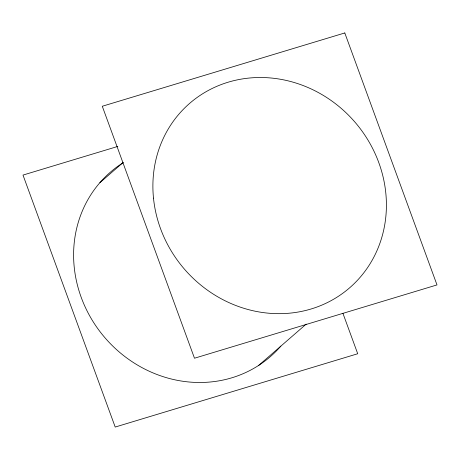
<?xml version="1.0" encoding="UTF-8"?>
<svg xmlns="http://www.w3.org/2000/svg" width="460" height="460" viewBox="0 0 460 460"><rect width="100%" height="100%" fill="white"/><g stroke="black" fill="none" stroke-linecap="round" stroke-linejoin="round"><path stroke-width="0.69" d="M99.86 182.712L123.05 162.576M258.681 365.395L306.205 324.11M117.806 146.424L23 175.082L115.207 427.047L357.719 353.746L342.924 313.323M280.859 346.115A122.078 112.568 49 0 1 104.92 337.709A122.078 112.568 49 0 1 123.211 162.679M344.793 32.953L102.281 106.254L194.488 358.225L437 284.918L344.793 32.953M153.49 198.105A122.078 112.568 49 0 0 337.968 296.573A122.078 112.568 49 0 0 317.469 92.086A122.078 112.568 49 0 0 153.49 198.105"/></g></svg>
